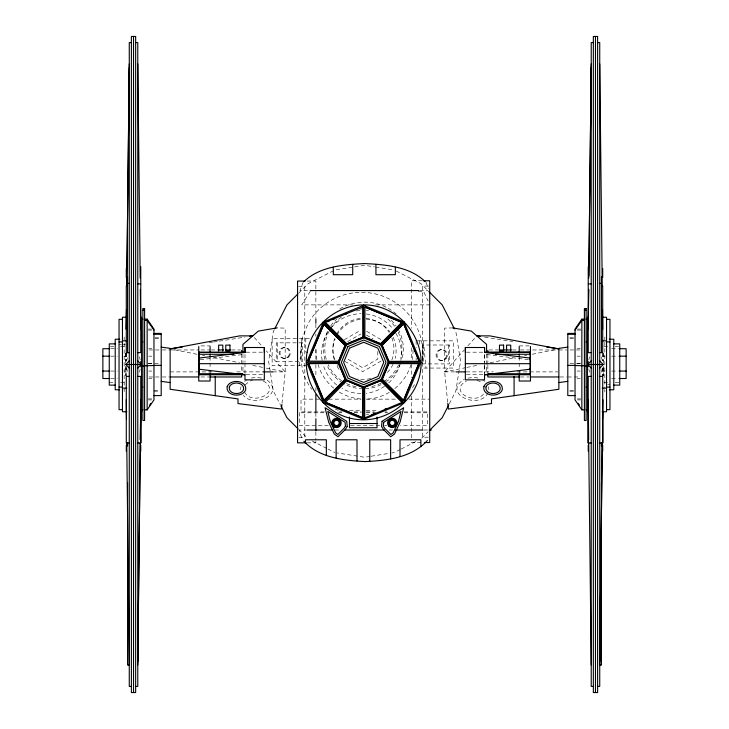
<?xml version="1.0" encoding="UTF-8"?>
<svg xmlns="http://www.w3.org/2000/svg" width="729" height="729" viewBox="0 0 729 729"><rect width="100%" height="100%" fill="white"/><g stroke="black" fill="none" stroke-linecap="round" stroke-linejoin="round"><path stroke-width="0.55" stroke-dasharray="3.65 2.73" d="M484.548 365.721L484.548 373.613L484.548 363.461M484.548 364.591L484.548 353.319L484.548 362.34M240.652 389.705L240.907 386.716M299.473 365.694L302.116 338.475L308.066 323.612A61.309 61.309 0 0 1 421.836 364.637M282.005 403.419L285.185 371.89L285.185 328.123L277.02 327.904M302.116 338.475L300.22 354.358L302.499 370.204A61.309 61.309 0 0 0 311.711 389.386M126.591 361.219L127.566 356.836M139.485 372.164L140.214 368.883M588.786 360.117L589.515 356.836M601.434 372.164L602.409 367.781M303.146 282.223L299.983 290.57L312.313 290.57M274.323 329.654L273.311 331.64L268.609 361.292L273.311 390.954L280.373 404.823M449.292 403.83L455.853 390.954L460.555 361.292L455.853 331.64L454.85 329.654M310.29 291.263L301.77 304.886L352.809 304.886M488.011 392.649C479.709 410.719 441.127 393.523 464.182 379.381M447.679 402.299L444.644 371.89L464.091 350.111M467.827 345.92L475.308 337.545M245.126 384.866L249.491 381.267L252.498 380.201M298.735 293.085L308.176 283.654L334.93 270.022L353.601 267.06M421.781 438.147L428.069 431.86M483.5 394.043C474.451 405.57 448.235 390.762 466.387 381.057M244.552 381.358L246.903 379.864M344.279 339.696L360.773 330.173M347.624 341.628L360.828 334.01M381.149 360.983L362.714 371.635L344.279 360.983M400.185 449.538L394.243 452.563L392.038 452.919M401.178 449.037L417.034 440.954M467.9 378.078L474.041 377.422L478.133 378.023M452.745 327.904L444.644 328.123L444.644 371.89L465.713 367.653M466.824 367.425L476.802 365.42M490.107 362.741L514.501 357.839M524.488 355.834L526.702 355.387M532.243 354.267L554.423 349.811M354.695 266.887L364.582 265.32L374.469 266.887M209.232 342.748L212.576 342.22M213.697 342.038L218.162 341.336M219.283 341.163L244.971 337.099M370.077 456.39L364.582 457.265L337.126 452.919M371.17 456.217L390.944 453.092M251.45 378.023L255.569 377.422L261.757 378.078M200.211 359.725L242.748 354.531M577.313 363.397L580.712 363.252M422.191 280.765L411.42 280.765L411.42 328.323M307.246 281.066L315.867 281.066L315.867 317.735M428.698 286.096L422.492 286.096L422.492 437.218L428.698 437.218M298.589 286.406L304.795 286.406L304.795 437.518L298.589 437.518M419.868 290.57L428.096 290.57M418.282 291.263L423.513 291.263L428.096 300.995M375.49 304.886L429.928 304.886M148.288 329.089L151.687 329.089M577.313 329.089L580.712 329.089M148.288 330.1L151.687 330.1M577.313 330.1L580.712 330.1M154.995 337.809L159.132 337.809M569.868 337.809L574.005 337.809M154.995 338.566L159.132 338.566M309.36 338.475L272.136 338.475L272.136 365.694L305.797 365.694M569.868 338.566L574.005 338.566M417.179 340.844L453.365 340.844L453.365 368.063L419.704 368.063M119.046 344.425L121.315 344.425M123.447 344.425L125.434 344.425M201.013 345.911L210.08 345.911M519.212 345.911L529.327 345.911M110.389 346.585L113.779 346.585M120.567 346.585L125.096 346.585M603.904 346.585L608.433 346.585M615.221 346.585L618.611 346.585M284.192 347.46L285.066 347.46M110.653 348.708L117.333 348.708M148.752 348.708L151.878 348.708M577.122 348.708L580.248 348.708M611.667 348.708L618.347 348.708M440.671 349.574L441.546 349.574M149.026 349.956L158.986 349.956M162.312 349.956L170.139 349.956M171.242 349.956L198.753 349.956M201.013 349.956L210.08 349.956M211.2 349.956L216.841 349.956M231.512 349.956L240.543 349.956M488.968 349.956L497.925 349.956M512.487 349.956L518.091 349.956M520.333 349.956L529.327 349.956M532.726 349.956L557.721 349.956M558.861 349.956L566.688 349.956M570.014 349.956L579.974 349.956M246.12 352.189L263.187 352.189M466.478 352.189L483.418 352.189M110.653 356.162L117.333 356.162M124.003 356.162L126.226 356.162M148.752 356.162L151.878 356.162M577.122 356.162L580.248 356.162M602.774 356.162L604.997 356.162M611.667 356.162L618.347 356.162M284.292 358.531L285.167 358.531M441.838 360.573L442.703 360.573M148.288 363.489L158.986 363.461M570.014 363.461L581.851 363.489M110.653 371.061L117.333 371.061M124.003 371.061L126.226 371.061M148.752 371.061L151.878 371.061M577.122 371.061L580.248 371.061M602.774 371.061L604.997 371.061M611.667 371.061L618.347 371.061M170.139 371.89L211.847 371.89M236.67 371.89L263.743 371.89M272.956 371.89L285.185 371.89L266.349 350.95M444.644 371.89L456.026 371.89M466.132 371.89L493.342 371.89M517.061 371.89L557.74 371.89M246.12 374.742L264.317 374.733M466.478 374.733L483.418 374.742M149.026 376.975L158.986 376.975M162.312 376.975L169.019 376.975M201.013 376.975L208.941 376.975M520.333 376.975L529.327 376.975M559.981 376.975L566.688 376.975M567.8 376.975L579.974 376.975M110.653 378.515L117.333 378.515M148.752 378.515L151.878 378.515M577.122 378.515L580.248 378.515M611.667 378.515L618.347 378.515M109.259 382.415L113.779 382.415M120.567 382.415L125.096 382.415M603.904 382.415L608.433 382.415M615.221 382.415L619.741 382.415M607.685 384.575L609.954 384.575M153.965 390.434L159.132 390.434M569.868 390.434L574.005 390.434M153.965 391.191L159.132 391.191M569.868 391.191L574.005 391.191M148.288 398.9L151.687 398.9M577.313 398.9L580.712 398.9M319.211 399.155L301.013 399.155L301.013 412.778L324.824 412.778M328.715 399.155L361.119 399.155M366.177 399.155L397.414 399.155M408.75 399.155L429.162 399.155M148.288 399.911L151.687 399.911M577.313 399.911L580.712 399.911M349.483 410.719L360.509 410.719M366.022 410.719L377.039 410.719M324.432 411.912L299.482 411.912L299.482 425.536L328.26 425.536M338.949 411.912L342.101 411.912M353.92 411.912L361.384 411.912M366.395 411.912L374.433 411.912M385.012 411.912L387.117 411.912M404.167 411.912L427.641 411.912L427.641 425.536L400.421 425.536M338.438 412.778L341.837 412.778M354.221 412.778L361.119 412.778M366.177 412.778L377.048 412.778M384.939 412.778L387.6 412.778M404.212 412.778L429.162 412.778M350.512 425.536L380 425.536M384.538 425.536L386.807 425.536M307.538 430.01L299.081 430.01L302.316 439.769M335.021 430.01L339.359 430.01M388.912 430.01L393.25 430.01M423.95 430.01L428.123 430.01M421.116 442.549L411.42 442.549L411.42 440.617M307.246 442.858L315.867 442.858L315.867 440.927M148.288 363.252L151.687 363.397M486.772 354.531L530.12 359.862M375.563 267.06L393.141 269.848M484.676 337.117L512.769 341.591M174.605 349.811L198.06 354.494M202.525 355.387L204.767 355.834M213.697 357.611L239.385 362.741M252.79 365.42L265.074 367.872M266.194 368.099L285.185 371.89M477.085 380.201L482.571 382.862M263.278 381.057C282.779 392.002 251.469 406.691 244.543 391.901M396.221 271.033L420.988 283.654L428.069 290.725M312.14 440.954L327.002 448.526M327.986 449.037L334.93 452.563M366.596 331.294L381.149 339.696M366.487 335.094L373.084 338.903M482.644 379.864L484.985 381.358M267.251 380.201C285.495 394.562 253.328 408.131 243.377 395.328M298.735 429.499L307.383 438.147M254.293 337.545L261.829 345.92M425.982 282.223L428.36 288.484M601.434 356.836L602.409 361.219M588.786 368.883L589.515 372.164M139.485 356.836L140.214 360.117M126.591 367.781L127.566 372.164M423.385 340.844L426.018 368.063M488.594 386.716L488.849 389.705M603.011 353.118L603.102 361.083M125.898 367.908L125.989 375.882M604.842 336.962L604.842 340.744M604.842 342.211L604.842 388.256M604.842 389.568L604.842 392.038M603.566 353.346L603.566 365.265M603.566 366.204L603.566 375.654M602.774 353.109L602.774 360.864M602.774 367.872L602.774 375.891M519.212 356.709L519.212 369.129M519.212 370.223L519.212 373.02M487.847 354.44L487.847 364.591M487.847 365.211L487.847 373.02M486.571 354.285L486.571 371.89M448.59 344.999L448.59 363.908M423.613 344.999L423.613 363.908M419.704 340.844L419.704 344.243M416.141 340.844L416.141 347.642M416.141 357.857L416.141 360.117M411.42 347.833L411.42 360.035M411.42 364.372L411.42 377.677M411.42 396.066L411.42 439.924M377.804 351.433L377.804 359.051L362.714 367.771L347.624 359.051L347.624 356.873M315.867 324.141L315.867 328.633M315.867 333.918L315.867 336.206M315.867 349.246L315.867 362.477M315.867 364.682L315.867 376.884M315.867 387.719L315.867 391.09M315.867 412.86L315.867 418.792M315.867 431.759L315.867 440.234M305.797 338.475L305.797 352.08M301.688 342.84L301.688 361.32M277.257 342.84L277.257 361.32M244.98 354.44L244.98 362.34M244.98 363.461L244.98 373.613M242.957 354.285L242.957 371.89M241.663 353.911L241.663 373.02M210.08 356.709L210.08 369.129M210.08 370.223L210.08 373.02M126.226 353.109L126.226 360.864M126.226 366.304L126.226 377.449M125.434 353.346L125.434 375.654M124.158 336.962L124.158 392.038M410.956 364.673A48.506 48.506 0 0 1 394.498 388.776M389.268 392.366A48.506 48.506 0 0 1 365.092 399.155M360.873 399.018A48.506 48.506 0 0 1 338.949 391.874M333.773 388.165A48.506 48.506 0 0 1 318.108 364.764M316.851 359.643A48.506 48.506 0 0 1 316.14 347.004M339.769 308.923A48.506 48.506 0 0 1 387.354 307.848M388.275 308.349A48.506 48.506 0 0 1 396.075 313.807M413.024 350.075A48.506 48.506 0 0 1 412.195 359.561M400.066 364.691A39.94 39.94 0 0 1 386.397 381.522M381.021 384.712A39.94 39.94 0 0 1 363.862 388.803M362.823 388.803A39.94 39.94 0 0 1 343.833 383.691M342.931 383.172A39.94 39.94 0 0 1 326.674 364.591M324.943 359.661A39.94 39.94 0 0 1 328.569 329.308M330.802 325.781A39.94 39.94 0 0 1 337.09 318.81M359.798 309.087A39.94 39.94 0 0 1 362.924 308.932M391.3 320.295A39.94 39.94 0 0 1 396.047 325.872M398.262 329.39A39.94 39.94 0 0 1 402.089 358.75M414.455 384.584A61.309 61.309 0 0 1 410.919 389.951M368.646 414.537A61.309 61.309 0 0 1 366.505 414.746M338.238 410.354A61.309 61.309 0 0 1 335.285 409.051M400.221 363.516A39.94 39.94 0 0 1 388.603 382.989M384.529 386.288A39.94 39.94 0 0 1 366.158 393.305M360.955 393.569A39.94 39.94 0 0 1 341.965 388.457M336.752 384.967A39.94 39.94 0 0 1 323.065 364.427M322.154 360.354A39.94 39.94 0 0 1 328.342 331.413M331.54 327.257A39.94 39.94 0 0 1 361.055 313.698M366.268 313.98A39.94 39.94 0 0 1 392.922 328.952M395.874 333.262A39.94 39.94 0 0 1 400.877 360.463M393.013 364.29A31.602 31.602 0 0 1 387.126 372.729M339.049 369.348A31.602 31.602 0 0 1 335.887 364.035M334.092 359.187A31.602 31.602 0 0 1 335.176 338.903M336.962 335.167A31.602 31.602 0 0 1 361.055 319.238M366.204 319.092A31.602 31.602 0 0 1 389.988 331.941M393.141 337.263A31.602 31.602 0 0 1 395.136 358.468M398.544 364.764A38.582 38.582 0 0 1 384.028 381.467M381.121 383.135A38.582 38.582 0 0 1 370.551 386.78M356.025 386.734A38.582 38.582 0 0 1 344.498 382.506M341.646 380.738A38.582 38.582 0 0 1 328.15 364.573M326.246 359.297A38.582 38.582 0 0 1 329.754 329.973M330.319 329.016A38.582 38.582 0 0 1 343.705 315.693M356.235 310.964A38.582 38.582 0 0 1 360.709 310.381M366.295 310.399A38.582 38.582 0 0 1 368.537 310.636M387.846 319.029A38.582 38.582 0 0 1 395.373 327.303M398.162 332.142A38.582 38.582 0 0 1 400.768 358.413M391.856 337.773A30.554 30.554 0 0 1 391.755 360.226M370.687 378.542A30.554 30.554 0 0 1 357.775 378.907M338.183 366.14A30.554 30.554 0 0 1 337.117 364.454M334.921 359.962A30.554 30.554 0 0 1 334.666 338.447M336.752 333.909A30.554 30.554 0 0 1 361.046 318.409M366.022 318.427A30.554 30.554 0 0 1 389.149 332.433M125.989 353.118L125.898 361.092L125.989 353.118M603.102 367.908L603.011 375.882L603.102 367.917M302.708 342.84L276.245 342.84L276.245 361.32L302.708 361.32L302.708 342.84M449.456 344.999L422.738 344.999L422.738 363.908L449.456 363.908L449.456 344.999M287.964 356.873A5.531 5.203 -90 0 0 285.54 347.633A5.531 5.203 -90 0 0 279.234 354.485A5.531 5.203 -90 0 0 287.964 356.873M288.83 356.873A5.531 5.203 -90 0 0 286.415 347.633A5.531 5.203 -90 0 0 280.1 354.485A5.531 5.203 -90 0 0 288.83 356.873M446.194 358.522A5.531 5.203 -90 0 0 442.904 349.601A5.531 5.203 -90 0 0 437.282 357.092A5.531 5.203 -90 0 0 446.194 358.522M445.328 358.522A5.531 5.203 -90 0 0 442.029 349.601A5.531 5.203 -90 0 0 436.407 357.092A5.531 5.203 -90 0 0 445.328 358.522"/><path stroke-width="1.09" d="M264.317 363.68L264.317 379.845L244.98 379.845L244.99 374.742L199.09 374.742L199.09 363.68L264.317 363.68L264.317 347.505L244.98 347.505L244.99 352.462L199.09 358.067L199.09 359.862M244.98 352.189L199.09 352.189L199.09 354.258L233.79 354.258M264.317 352.189L264.317 347.505M530.12 368.2L530.12 369.211L484.548 374.742L484.548 379.845L465.348 379.845L465.348 347.505L484.548 347.505L484.548 352.462L530.12 358.067L530.12 359.862M484.548 347.505L484.548 352.462L530.12 352.189L484.548 352.189M484.548 374.742L530.12 374.742L530.12 373.731L487.883 373.731M530.12 374.742L530.12 352.462M126.263 329.262L126.482 309.861M129.27 63.997L126.755 286.069L129.27 67.524M137.781 665.003L140.296 442.931L137.781 661.476M140.333 439.623L140.788 399.738M588.212 329.262L588.668 289.377M588.822 275.835L591.219 63.997M602.519 419.139L602.737 399.738M126.263 329.226L126.491 309.88M140.323 439.596L140.779 399.774M588.221 329.226L588.677 289.404M588.804 278.022L591.219 67.524M599.73 661.476L602.236 443.013L599.73 665.003L601.434 665.003L601.434 482.68M602.509 419.12L602.737 399.774M281.895 404.549L281.44 409.051L238 403.565L238 398.909L170.139 389.268L170.139 348.334L161.2 347.132M306.654 362.349L323.357 322.008L363.698 305.296L404.039 322.008L420.742 362.349L404.039 402.681L363.698 419.394L323.357 402.681L306.654 362.349L339.24 362.349L346.403 379.636L363.698 386.798L380.985 379.636L388.147 362.349L380.985 345.054L363.698 337.892L346.403 345.054L339.24 362.349M308.422 361.128L323.749 324.123L345.264 345.491L338.739 361.229L308.422 361.128L323.995 324.223M338.493 361.128L345.008 345.382L323.749 324.123M325.416 402.308L362.504 417.671L325.416 402.308L346.831 380.748L362.614 387.281L362.504 417.671M364.956 307.119L401.861 322.409L364.956 307.119L364.846 337.372L380.547 343.869L401.752 322.655M346.831 380.748L362.614 387.281M380.547 343.869L401.861 322.409M382.561 378.151L388.648 363.461L418.984 363.561L403.647 400.576L382.124 379.208L403.647 400.576M382.379 379.308L388.903 363.561L418.984 363.561M403.401 400.476L418.728 363.461M274.824 328.661L286.944 304.886L297.951 293.878M448.791 404.823L442.221 417.708L429.645 430.283M144.597 409.871L147.149 409.871L153.965 399.911L153.965 329.089L147.149 319.129L144.597 319.129M584.403 319.129L581.851 319.129L575.035 329.089L575.035 399.911L581.851 409.871L584.403 409.871M149.627 405.06L150.867 403.301M575.035 330.1L581.851 320.423L584.403 320.423M129.27 368.163L125.862 364.5L129.27 360.837M137.781 368.163L141.189 364.5L137.781 360.837M591.219 368.163L587.811 364.5L591.219 360.837M599.73 368.163L603.138 364.5L599.73 360.837M323.749 400.567L345.264 379.198L338.739 363.461L308.422 363.571L323.749 400.567L345.264 379.198M323.357 402.681L346.403 379.636M380.985 345.054L404.039 322.008M403.438 324.004L381.987 345.455L403.693 323.904L419.157 361.256L403.693 323.904M427.34 440.498C411.894 457.703 387.035 460.537 365.22 461.585C343.778 460.482 319.275 457.912 303.884 441.236M303.975 281.54C319.967 266.331 343.614 264.636 364.564 263.561C385.513 264.636 409.169 266.331 425.153 281.54M362.641 306.827L362.75 337.491L346.794 344.097L325.189 322.346L362.75 307.082M327.367 321.735L329.453 320.869M332.57 319.575L334.657 318.719M345.054 314.409L347.141 313.543M325.189 322.346L346.694 343.851L362.641 337.245M308.422 363.571L338.739 363.461M382.397 346.448L388.83 361.256L382.242 345.355M402.226 402.353L380.602 380.584L402.226 402.353L364.737 417.881L364.637 387.19L379.599 380.994M380.702 380.83L364.637 387.19M371.927 414.61L374.004 413.744M384.42 409.434L386.507 408.568M277.02 327.904L258.321 331.084L242.957 344.38L242.957 352.08M182.423 346.977L170.139 348.918L239.677 335.869L252.79 335.869L249.436 336.397M567.8 347.132L558.861 348.334L558.861 389.268L491.492 398.909L491.492 403.565L448.353 409.051L447.797 403.419M558.861 382.561L567.8 381.358M153.965 365.511L144.597 365.794M131.393 42.583L129.27 42.583L129.27 686.417L131.393 686.417M135.649 42.583L137.781 42.583L137.781 686.417L135.649 686.417M593.351 42.583L591.219 42.583L591.219 686.417L593.351 686.417M597.607 42.583L599.73 42.583L599.73 686.417L597.607 686.417M423.267 280.765L429.727 280.765L429.727 442.549L424.342 442.549M305.096 281.066L297.56 281.066L297.56 442.858L306.171 442.858M127.566 283.399L129.27 283.399M599.73 283.399L601.434 283.399M137.781 283.9L140.761 283.9M588.239 283.9L591.219 283.9M127.566 286.014L126.29 286.014L126.29 352.599L129.27 352.699M601.434 286.014L602.71 286.014L602.71 352.599L599.73 352.599M310.281 290.57L418.847 290.57M142.893 310.135L144.597 310.135M584.403 310.135L586.107 310.135M126.837 317.243L122.454 317.243L122.454 411.757L126.837 411.757M602.163 317.243L606.546 317.243L606.546 411.757L602.163 411.757M122.454 319.329L119.046 319.329L119.046 409.671L122.454 409.671M141.617 319.329L142.893 319.329M586.107 319.329L587.383 319.329M606.546 319.329L609.954 319.329L609.954 409.671L606.546 409.671M144.597 320.423L147.149 320.423L153.965 330.1M153.965 333.408L161.2 333.408L161.2 395.592L153.965 395.592M575.035 333.408L567.8 333.408L567.8 395.592L575.035 395.592M153.965 334.292L161.2 334.292M567.8 334.292L575.035 334.292M119.684 339.231L115.218 339.231L115.218 389.769L119.684 389.769M609.316 339.231L613.782 339.231L613.782 389.769L609.316 389.769M122.454 340.871L126.837 340.871M602.163 340.871L606.546 340.871M119.046 341.91L122.454 341.91M141.617 341.91L142.893 341.91M586.107 341.91L587.383 341.91M606.546 341.91L609.954 341.91M115.218 343.878L109.259 343.878L109.259 385.122L115.218 385.122M613.782 343.878L619.741 343.878L619.741 385.122L613.782 385.122M109.541 348.708L102.871 348.708L102.871 378.515L109.541 378.515M619.459 348.708L626.129 348.708L626.129 378.515L619.459 378.515M217.971 349.956L223.612 349.956M225.872 349.956L230.382 349.956M499.046 349.956L511.366 349.956M199.09 352.462L244.99 352.462L244.99 347.505M137.781 352.699L140.761 352.599L140.761 266.686M591.219 352.599L588.239 352.699L588.239 266.686M495.665 354.258L530.12 354.258M102.871 356.162L109.541 356.162M619.459 356.162L626.129 356.162M388.575 361.356L419.157 361.256M388.147 362.349L420.742 362.349M465.348 363.68L530.12 363.68M125.862 364.5L141.189 364.5M587.811 364.5L603.138 364.5M153.965 365.384L161.2 365.384M567.8 365.384L575.035 365.384M584.403 365.794L575.035 365.511M142.893 366.095L144.597 366.095M584.403 366.095L586.107 366.095M102.871 371.061L109.541 371.061M619.459 371.061L626.129 371.061M263.743 371.89L272.956 371.89M455.971 371.89L465.138 371.89M199.09 373.731L242.748 373.731M129.27 376.392L126.29 376.392L126.29 442.977L129.27 442.977M137.781 376.392L140.761 376.392L140.761 442.977L137.781 442.977M591.219 376.392L588.239 376.392L588.239 442.977L591.219 442.977M599.73 376.392L602.71 376.392L602.71 442.977L599.73 442.977M170.139 376.975L198.753 376.975M210.08 376.975L241.663 376.975L241.663 374.733M519.212 376.975L487.847 376.975L487.847 374.733M530.457 376.975L558.861 376.975M119.046 387.09L122.454 387.09M141.617 387.09L142.893 387.09M586.107 387.09L587.383 387.09M606.546 387.09L609.954 387.09M122.454 388.129L126.837 388.129M602.163 388.129L606.546 388.129M141.617 409.671L142.893 409.671M586.107 409.671L587.383 409.671M349.483 423.513L377.039 423.513M307.538 430.01L332.852 430.01M344.781 430.01L384.52 430.01M395.419 430.01L422.902 430.01M429.199 430.01L431.358 430.01M127.566 664.602L129.27 664.602M599.73 664.602L601.434 664.602M244.99 374.742L199.09 369.211L199.09 368.2M161.2 381.358L170.139 382.561M480.174 336.406L476.802 335.869L489.824 335.869L558.861 348.918L546.495 346.949M452.745 327.904L471.308 331.084L486.571 344.38L486.571 352.08M364.956 337.117L380.647 343.614M428.852 291.518L442.221 304.886L454.34 328.661M323.357 322.008L346.403 345.054M380.985 379.636L404.039 402.681M297.951 428.716L286.944 417.708L280.884 405.816M578.133 403.301L579.373 405.06M338.484 363.571L345.008 379.308M308.677 363.461L323.995 400.467M599.73 63.997L602.245 286.069M602.519 309.861L602.737 329.226M588.212 399.738L588.677 439.596M588.704 442.931L591.219 665.003M137.781 63.997L140.196 278.022M140.333 289.377L140.788 329.262M126.263 399.738L126.482 419.139M126.755 442.931L129.27 665.003L127.566 665.003L127.566 482.68M602.847 411.092L602.847 442.94M602.71 268.436L602.71 277.585M602.71 445.273L602.71 451.123M601.434 276.71L601.434 352.699M601.434 442.977L601.434 446.039M595.475 36.45L595.475 692.55M588.185 361.484L588.185 366.805M588.239 445.273L588.239 451.123M588.103 411.092L588.103 442.94M587.383 317.243L587.383 411.757M581.851 319.129L581.851 409.871M530.457 346.503L530.457 381.021L519.212 381.021L519.212 374.059M530.12 352.189L530.12 354.449M519.212 346.503L519.212 352.863M519.212 354.686L519.212 356.8M514.091 376.419L514.091 395.674M510.719 351.023L510.719 345.127L506.573 345.127L506.573 351.023M487.847 350.412L487.847 352.189M465.348 347.505L465.348 352.189M420.861 446.567L420.861 439.778L400.002 439.778L400.002 456.554M395.346 267.197L395.346 274.696L375.927 274.696L375.927 264.317M390.635 458.833L390.635 439.778L369.767 439.778L369.767 461.22M377.039 417.116L377.039 427.75L349.483 427.75L349.483 417.116M363.698 305.296L363.698 337.892M363.698 386.798L363.698 419.394M357 460.965L357 439.778L336.133 439.778L336.133 457.94M352.727 264.345L352.727 274.696L333.308 274.696L333.308 267.297M326.346 455.552L326.346 439.778L305.478 439.778L305.478 442.731M315.867 318.846L315.867 323.229M315.867 394.353L315.867 412.058M315.867 418.792L315.867 430.675M241.663 350.412L241.663 352.189M222.801 351.023L222.801 345.127L218.627 345.127L218.627 351.023M215.228 376.419L215.228 395.674M210.08 346.503L210.08 352.863M210.08 354.686L210.08 356.8M210.08 374.059L210.08 381.021L198.753 381.021L198.753 346.503M199.09 352.189L199.09 374.742M147.149 319.129L147.149 409.871M141.617 317.243L141.617 411.757M140.897 411.092L140.897 442.94M140.815 361.484L140.815 366.805M140.761 445.273L140.761 451.123M133.525 36.45L133.525 692.55M127.566 276.71L127.566 352.699M127.566 442.977L127.566 446.039M126.29 268.436L126.29 277.585M126.29 445.273L126.29 451.123M307.119 352.235C301.514 382.488 323.266 413.707 353.583 418.929C383.837 424.533 415.056 402.772 420.278 372.455C425.882 342.211 404.121 310.982 373.804 305.761C343.559 300.166 312.34 321.917 307.119 352.235M382.06 421.298L381.522 426.41L383.509 429.563L390.771 436.744L394.517 434.01L400.066 422.191L403.702 407.73L382.06 421.298M383.682 422.31L383.299 426L384.857 428.479L390.944 434.484L393.15 432.88L398.435 421.608L400.996 411.457L383.682 422.31M483.901 386.516C482.124 396.23 498.855 398.08 502.19 390.042C503.976 380.328 487.236 378.479 483.901 386.516M485.997 386.917C484.63 394.407 497.524 395.829 500.094 389.641C501.461 382.151 488.567 380.729 485.997 386.917M227.211 386.516C225.461 396.266 242.265 398.07 245.637 390.042C247.395 380.292 230.592 378.488 227.211 386.516M229.334 386.917C227.977 394.435 240.925 395.82 243.522 389.641C244.871 382.124 231.931 380.738 229.334 386.917M347.915 346.567L341.382 362.349L347.915 378.123L363.698 384.657L379.472 378.123L386.015 362.349L379.472 346.567L363.698 340.033L347.915 346.567M349.51 348.161L343.632 362.349L349.51 376.538L363.698 382.415L377.886 376.538L383.764 362.349L377.886 348.161L363.698 342.284L349.51 348.161M345.464 426L343.906 428.479L337.828 434.484L335.613 432.88L330.328 421.608L327.777 411.457L345.081 422.31L345.464 426M347.241 426.41L345.254 429.563L337.992 436.744L334.247 434.01L328.697 422.191L325.061 407.73L346.703 421.298L347.241 426.41M135.649 36.45L131.393 36.45L131.393 692.55L135.649 692.55L135.649 36.45M597.607 36.45L593.351 36.45L593.351 692.55L597.607 692.55L597.607 36.45M144.597 308.531L142.893 308.531L142.893 420.469L144.597 420.469L144.597 308.531M586.107 308.531L584.403 308.531L584.403 420.469L586.107 420.469L586.107 308.531M229.954 345.118L225.78 345.118L225.78 351.013L229.954 351.013L229.954 345.118M503.621 345.118L499.474 345.118L499.474 351.013L503.621 351.013L503.621 345.118M390.37 424.816A2.652 2.652 0 0 0 394.799 423.622A2.652 2.652 0 0 0 391.555 420.378A2.652 2.652 0 0 0 390.37 424.816M388.931 426.246A4.684 4.684 0 0 0 396.767 424.15A4.684 4.684 0 0 0 391.026 418.419A4.684 4.684 0 0 0 388.931 426.246M389.605 425.572A3.718 3.718 0 0 0 395.829 423.904A3.718 3.718 0 0 0 391.273 419.348A3.718 3.718 0 0 0 389.605 425.572M333.891 425.572A3.718 3.718 0 0 0 340.115 423.904A3.718 3.718 0 0 0 335.559 419.348A3.718 3.718 0 0 0 333.891 425.572M334.647 424.816A2.652 2.652 0 0 0 339.085 423.622A2.652 2.652 0 0 0 335.841 420.378A2.652 2.652 0 0 0 334.647 424.816M334.183 426.994A4.684 4.684 0 0 0 341.208 422.938A4.684 4.684 0 0 0 334.183 418.883A4.684 4.684 0 0 0 334.183 426.994"/></g></svg>
